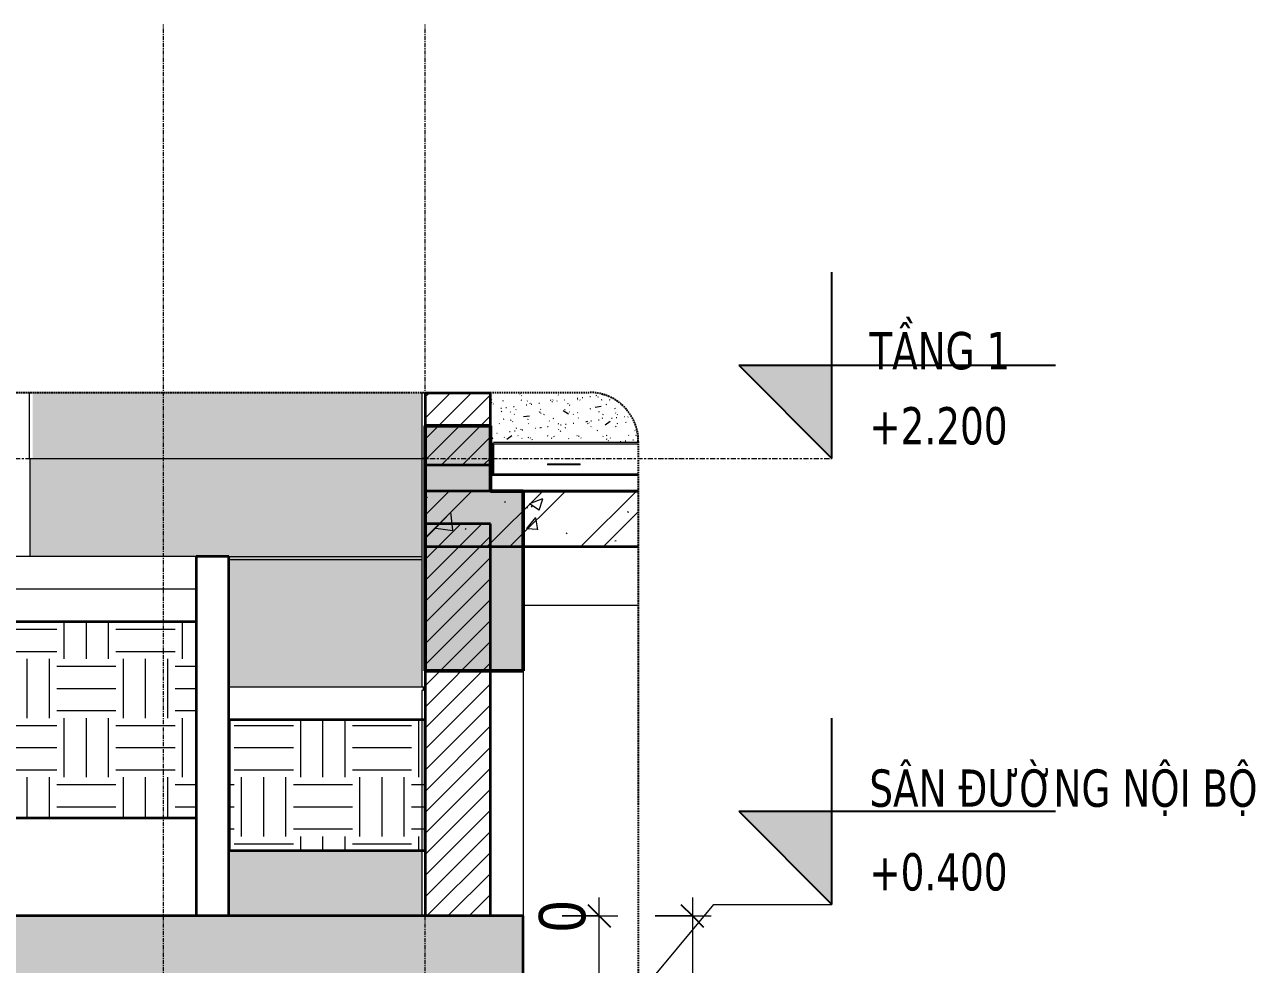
# Model space of a CAD drawing. Header units: millimetres. Extents: x 47270 to 150652, y -4714 to 3585.
# Drawn here: x 128724 to 132491, y 652 to 3527 of the extents above; entities that cross this region are included whole.
import ezdxf

# ---------------------------------------------------------------- set-up
doc = ezdxf.new("R2010")
doc.units = ezdxf.units.MM
for name, pattern in [('Centre', [31.75, 6.35, -4.7625, 15.875, -4.7625]), ('Grid Line', [22.225, 12.7, -3.175, 3.175, -3.175]), ('Hidden', [7.14375, 4.7625, -2.38125])]:
    doc.linetypes.add(name, pattern=pattern)
for name, color, linetype, lineweight in [('0-3', 130, 'Continuous', 5), ('A-ANNO-DIMS', 211, 'Continuous', 9), ('A-ANNO-DIMS-57', 211, 'Continuous', 9), ('A-DETL-GENF', 92, 'Continuous', 18), ('A-DETL-GENF-1', 253, 'Continuous', 18), ('A-DETL-GENF-2', 92, 'Hidden', 25), ('A-DETL-MEDM', 33, 'Continuous', 35), ('A-FLOR-FNSH-1', 7, 'Continuous', 35), ('A-FLOR-FNSH-2', 250, 'Continuous', 18), ('A-FLOR-HRAL-1', 250, 'Continuous', 18), ('A-FLOR-HRAL-2', 90, 'Continuous', 25), ('A-FLOR-LEVL', 51, 'Continuous', 9), ('A-FLOR-LEVL-1', 51, 'Continuous', 25), ('A-FLOR-LEVL-2', 51, 'Centre', 9), ('A-FLOR-PATT-1', 253, 'Continuous', 18), ('A-FLOR-PATT-2', 8, 'Continuous', 18), ('A-WALL', 113, 'Continuous', 18), ('A-WALL-1', 7, 'Continuous', 35), ('A-WALL-FNSH-1', 250, 'Continuous', 18), ('A-WALL-PATT', 111, 'Continuous', 18), ('A-WALL-PATT-1', 254, 'Continuous', 5), ('A-WALL-PATT-2', 255, 'Continuous', 18), ('A-WALL-PATT-4', 253, 'Continuous', 18), ('I-WALL-1', 250, 'Continuous', 18), ('M-EQPM-1', 250, 'Continuous', 18), ('M-EQPM-2', 90, 'Continuous', 25), ('S-BEAM-1', 9, 'Continuous', 5), ('S-BEAM-2', 10, 'Continuous', 50), ('S-BEAM-3', 250, 'Continuous', 18), ('S-COLS', 52, 'Continuous', 18), ('S-GRID-1', 1, 'Grid Line', 9)]:
    doc.layers.add(name, color=color, linetype=linetype, lineweight=lineweight)
doc.styles.add('Tahoma_B', font='tahomabd.ttf', dxfattribs={"width": 0.85, "height": 114})
doc.styles.add('UTM Avo', font='', dxfattribs={"width": 0.9, "height": 142.5})
doc.styles.get('UTM Avo').set_extended_font_data('UTM Avo')
doc.dimstyles.new('1_Dim_chi_tiet_2_5', dxfattribs={"dimscale": 304.8, "dimtxt": 142.400385, "dimasz": 0.224409, "dimexe": 0.187008, "dimexo": 0.0625, "dimgap": 0.018701, "dimtad": 1, "dimdec": 0, "dimrnd": 5, "dimzin": 0, "dimdsep": 46, "dimtxsty": 'UTM Avo', "dimblk1": 'OBLIQUE', "dimblk2": 'OBLIQUE', "dimsah": 1, "dimcen": 0.09, "dimdle": 0.187008, "dimazin": 0, "dimtfac": 1, "dimtdec": 4, "dimtix": 1, "dimtmove": 0, "dimatfit": 3, "dimfxl": 0.374016, "dimfxlon": 1, "dimtvp": 1, "dimtolj": 1, "dimtzin": 0, "dimarcsym": 2})
pattern_1 = [(50, (-51274.3, 15725), (415.38, -36.341), [43.434, -477.774]), (355, (-51274.3, 15725), (-80.354, 435.61), [34.747, -382.219]), (100.451, (-51239.67, 15721.97), (335.029, 399.266), [36.913, -406.045]), (46.184, (-51274.3, 15840.8), (618.06, -95.857), [65.15, -716.66]), (96.636, (-51222.8, 15832.84), (541.278, 564.135), [55.37, -609.068]), (351.184, (-51274.3, 15840.8), (541.283, 564.13), [52.12, -573.33]), (21, (-51216.37, 15811.87), (345.681, -233.165), [43.434, -477.774]), (326, (-51216.37, 15811.87), (140.909, 419.949), [34.747, -382.219]), (71.451, (-51187.57, 15792.44), (486.591, 186.781), [36.913, -406.045]), (37.5, (-51274.29, 15725), (7.042, 192.7853), [3.822, -373.764, 3.822, -384.188, -383.667]), (37.5, (-51274.29, 15725), (7.042, 192.7853), [-765.597, 3.822, -379.845]), (7.5, (-51274.29, 15725), (152.3487, 228.4116), [3.822, -217.402, 3.822, -365.077, -146.228]), (7.5, (-51274.29, 15725), (152.3487, 228.4116), [-590.123, 3.822, -142.406]), (327.5, (-51403.43, 15725), (309.1468, -13.0621), [3.822, -140.958, 3.822, -447.891, -599.389]), (327.5, (-51403.43, 15725), (309.1468, -13.0621), [-596.494, 3.822, -595.567]), (317.5, (-51461.34, 15725), (337.7343, 57.973), [3.822, -184.392, 3.822, -296.162, -425.653]), (317.5, (-51461.34, 15725), (337.7343, 57.973), [-488.198, 3.822, -421.831]), (45, (-51274.29, 15725), (-143.325, 143.325), []), (45, (-51274.29, 15942.17), (-143.325, 143.325), [])]
pattern_2 = [(0, (123211.92, 15725), (180.975, 180.975), [180.975, -180.975]), (0, (123211.92, 15792.87), (180.975, 180.975), [180.975, -180.975]), (0, (123211.92, 15860.73), (180.975, 180.975), [180.975, -180.975]), (90, (123234.55, 15883.35), (-180.975, 180.975), [180.975, -180.975]), (90, (123302.41, 15883.35), (-180.975, 180.975), [180.975, -180.975]), (90, (123370.28, 15883.35), (-180.975, 180.975), [180.975, -180.975])]

# ---------------------------------------------------------------- blocks, each defined once
blk = doc.blocks.new('NCV_TKTC_KET CAU_rvt-4-TKCS_BỂ NƯỚC NGẦM - MẶT CẮT 4')
at = {"layer": 'A-FLOR-PATT-1'}
h = blk.add_hatch(dxfattribs=at)
h.set_pattern_fill('FP_21', color=256, style=0, pattern_type=2)
h.set_pattern_definition(pattern_1)
h.paths.add_polyline_path([(-44536.9, 1930), (-43884.1, 1930), (-43884.1, 2100), (-44536.9, 2100)])
h = blk.add_hatch(dxfattribs=at)
h.set_pattern_fill('FP_21', color=256, style=0, pattern_type=2)
h.set_pattern_definition(pattern_1)
h.paths.add_polyline_path([(-44536.9, 1930), (-43884.1, 1930), (-43884.1, 2100), (-44536.9, 2100)])
at = {"layer": 'S-BEAM-1'}
for points in [[(-44536.9, 2100), (-44336.9, 2100), (-44336.9, 2300), (-44536.9, 2300), (-44536.9, 2130.1)], [(-44236.9, 1550), (-44236.9, 2100), (-44536.9, 2100), (-44536.9, 1550)]]:
    blk.add_hatch(color=256, dxfattribs=at).paths.add_polyline_path(points)
at = {"layer": 'A-FLOR-FNSH-1'}
for p, q in [((-43884.1, 2100), (-44536.9, 2100)), ((-44536.9, 2100), (-44536.9, 1930)), ((-44536.9, 1930), (-43884.1, 1930))]:
    blk.add_line(p, q, dxfattribs=at)
at = {"layer": 'S-BEAM-2'}
for p, q in [((-44336.9, 2300), (-44536.9, 2300)), ((-44536.9, 2300), (-44536.9, 2100)), ((-44336.9, 2100), (-44336.9, 2300)), ((-44536.9, 2100), (-44536.9, 1550)), ((-44236.9, 2100), (-44336.9, 2100)), ((-44236.9, 1550), (-44236.9, 2100)), ((-44536.9, 1550), (-44236.9, 1550))]:
    blk.add_line(p, q, dxfattribs=at)
at = {"layer": 'S-BEAM-3'}
blk.add_line((-43884.1, 1750), (-44236.9, 1750), dxfattribs=at)
blk = doc.blocks.new('THU NUOC - THU NUOC-461820-TKCS_BỂ NƯỚC NGẦM - MẶT CẮT 4')
at = {"layer": 'M-EQPM-1'}
for p, q in [((-44162, 2183.2), (-44062, 2183.2)), ((-44162, 2183.2), (-44162, 2180)), ((-44062, 2180), (-44162, 2180)), ((-44062, 2180), (-44062, 2183.2))]:
    blk.add_line(p, q, dxfattribs=at)
blk = doc.blocks.new('Railing - 50 x 10mm-457210-TKCS_BỂ NƯỚC NGẦM - MẶT CẮT 4')
at = {"layer": 'A-FLOR-HRAL-1'}
for p, q in [((-44512, 2400), (-44512, 2401.9)), ((-44462, 2401.9), (-44462, 2400))]:
    blk.add_line(p, q, dxfattribs=at)
blk = doc.blocks.new('Railing - Railing-641404-TKCS_BỂ NƯỚC NGẦM - MẶT CẮT 4')
blk.add_blockref('Railing - 50 x 10mm-457210-TKCS_BỂ NƯỚC NGẦM - MẶT CẮT 4', (0, 0))
blk = doc.blocks.new('Railing - Railing-784003-TKCS_BỂ NƯỚC NGẦM - MẶT CẮT 4')
at = {"layer": 'A-FLOR-HRAL-1'}
blk.add_line((-44326.9, 2245), (-43884.1, 2245), dxfattribs=at)
at = {"layer": 'A-FLOR-HRAL-2'}
for p, q in [((-44326.9, 2245), (-44336.9, 2245)), ((-44336.9, 2245), (-44336.9, 2150)), ((-44326.9, 2150), (-44326.9, 2245)), ((-44336.9, 2150), (-44326.9, 2150))]:
    blk.add_line(p, q, dxfattribs=at)
blk = doc.blocks.new('NCV_TKTC_TANG 1_rvt-4-TKCS_BỂ NƯỚC NGẦM - MẶT CẮT 4')
at = {"layer": 'A-WALL-PATT-2'}
h = blk.add_hatch(dxfattribs=at)
h.set_pattern_fill('FP_24', color=256, style=0, pattern_type=2)
h.set_pattern_definition([(50, (-51274.3, 15725), (415.38, -36.341), [43.434, -477.774]), (355, (-51274.3, 15725), (-80.354, 435.61), [34.747, -382.219]), (100.451, (-51239.67, 15721.97), (335.029, 399.266), [36.913, -406.045]), (46.184, (-51274.3, 15840.8), (618.06, -95.857), [65.15, -716.66]), (96.636, (-51222.8, 15832.84), (541.278, 564.135), [55.37, -609.068]), (351.184, (-51274.3, 15840.8), (541.283, 564.13), [52.12, -573.33]), (21, (-51216.37, 15811.87), (345.681, -233.165), [43.434, -477.774]), (326, (-51216.37, 15811.87), (140.909, 419.949), [34.747, -382.219]), (71.451, (-51187.57, 15792.44), (486.591, 186.781), [36.913, -406.045]), (37.5, (-51274.29, 15725), (7.042, 192.7853), [19.111, -358.475, 19.111, -368.899, -383.667]), (37.5, (-51274.29, 15725), (7.042, 192.7853), [-765.597, 19.111, -364.556]), (7.5, (-51274.29, 15725), (152.3487, 228.4116), [19.111, -202.113, 19.111, -349.788, -146.228]), (7.5, (-51274.29, 15725), (152.3487, 228.4116), [-590.123, 19.111, -127.117]), (327.5, (-51403.43, 15725), (309.1468, -13.062), [19.111, -125.669, 19.111, -432.603, -599.389]), (327.5, (-51403.43, 15725), (309.1468, -13.062), [-596.494, 19.111, -580.278]), (317.5, (-51461.34, 15725), (337.7343, 57.973), [19.111, -169.103, 19.111, -280.873, -425.653]), (317.5, (-51461.34, 15725), (337.7343, 57.973), [-488.198, 19.111, -406.542])])
h.paths.add_polyline_path([(-44336.9, 2250), (-43884.1, 2250), (-43884.1, 2251.9), (-43889.2, 2290.7), (-43904.2, 2326.9), (-43928, 2358), (-43959.1, 2381.8), (-43995.3, 2396.8), (-44034.1, 2401.9), (-44336.9, 2401.9), (-44336.9, 2300)])
h = blk.add_hatch(dxfattribs=at)
h.set_pattern_fill('FP_28', color=256, style=0, pattern_type=2)
h.set_pattern_definition([(37.5, (-51274.286, 15725), (-1.82368, 55.79332), [1.911, -42.102, 1.911, -47.314, -47.053]), (37.5, (-51274.286, 15725), (-1.82368, 55.79332), [-93.238, 1.911, -45.142]), (7.5, (-51274.286, 15725), (51.24607, 81.71806), [1.911, -21.833, 1.911, -37.759, -15.202]), (7.5, (-51274.286, 15725), (51.24607, 81.71806), [-63.414, 1.911, -13.291]), (327.5, (-51309.9, 15725), (90.17286, 0.16381), [1.911, -12.567, 1.911, -50.21, -68.047]), (327.5, (-51309.9, 15725), (90.17286, 0.16381), [-66.599, 1.911, -66.136]), (317.5, (-51309.9, 15725), (87.04516, 25.41396), [1.911, -5.328, 1.911, -32.257, -39.091]), (317.5, (-51309.9, 15725), (87.04516, 25.41396), [-41.407, 1.911, -37.18])])
h.paths.add_polyline_path([(-44336.9, 2250), (-43884.1, 2250), (-43884.1, 2251.9), (-43889.2, 2290.7), (-43904.2, 2326.9), (-43928, 2358), (-43959.1, 2381.8), (-43995.3, 2396.8), (-44034.1, 2401.9), (-44336.9, 2401.9), (-44336.9, 2300)])
at = {"layer": 'A-WALL-PATT-4'}
h = blk.add_hatch(dxfattribs=at)
h.set_pattern_fill('FP_20', color=256, style=0, pattern_type=2)
h.set_pattern_definition([(45, (-51274.286, 15725), (-32.24407, 32.24407), [])])
h.paths.add_polyline_path([(-44536.9, 2180), (-44336.9, 2180), (-44336.9, 2400), (-44536.9, 2400)])
at = {"layer": 'A-FLOR-FNSH-1'}
for p, q in [((-43884.1, 2150), (-44336.9, 2150)), ((-44336.9, 2150), (-44336.9, 2100)), ((-44336.9, 2100), (-43884.1, 2100))]:
    blk.add_line(p, q, dxfattribs=at)
at = {"layer": 'A-WALL-1'}
for p, q in [((-44536.9, 2400), (-44536.9, 2180)), ((-44336.9, 2400), (-44536.9, 2400)), ((-44336.9, 2180), (-44336.9, 2400)), ((-44536.9, 2180), (-44336.9, 2180))]:
    blk.add_line(p, q, dxfattribs=at)
at = {"layer": 'I-WALL-1'}
for p, q in [((-44336.9, 2401.9), (-44336.9, 2400)), ((-44326.9, 2250), (-43884.1, 2250))]:
    blk.add_line(p, q, dxfattribs=at)
at = {"layer": 'A-FLOR-HRAL-2'}
for name in ['Railing - Railing-641404-TKCS_BỂ NƯỚC NGẦM - MẶT CẮT 4', 'Railing - Railing-784003-TKCS_BỂ NƯỚC NGẦM - MẶT CẮT 4']:
    blk.add_blockref(name, (0, 0), dxfattribs=at)
at = {"layer": 'M-EQPM-2'}
blk.add_blockref('THU NUOC - THU NUOC-461820-TKCS_BỂ NƯỚC NGẦM - MẶT CẮT 4', (0, 0), dxfattribs=at)
blk = doc.blocks.new('BORDER VIEW - BORDER VIEW-3502631-TKCS_BỂ NƯỚC NGẦM - MẶT CẮT 4')
at = {"layer": 'A-DETL-GENF-2'}
for p, q in [((-58346.9, 2401.9), (-44034.1, 2401.9)), ((-43884.1, 2251.9), (-43884.1, -2750))]:
    blk.add_line(p, q, dxfattribs=at)
blk.add_arc((-44034.1, 2251.9), 150, 0, 90, dxfattribs=at)
blk = doc.blocks.new('Level - CAO ĐỘ LEVEL-350587-TKCS_BỂ NƯỚC NGẦM - MẶT CẮT 4')
at = {"layer": 'A-FLOR-LEVL'}
blk.add_hatch(color=256, dxfattribs=at).paths.add_polyline_path([(-43291.5, 2485), (-43291.5, 2200), (-43576.5, 2485)])
at = {"layer": 'A-FLOR-LEVL-1'}
for p, q in [((-43291.5, 2200), (-43291.5, 2770)), ((-43576.5, 2485), (-43291.5, 2200)), ((-43576.5, 2485), (-42607.5, 2485))]:
    blk.add_line(p, q, dxfattribs=at)
blk = doc.blocks.new('DIMBLOCK50-TKCS_BỂ NƯỚC NGẦM - MẶT CẮT 4')
at = {"layer": 'A-ANNO-DIMS-57', "lineweight": 25}
for p, q in [((130482.7, 800), (130448.5, 834.2)), ((130482.7, 800), (130516.9, 765.8)), ((130482.7, -2050), (130448.5, -2015.8)), ((130482.7, -2050), (130516.9, -2084.2))]:
    blk.add_line(p, q, dxfattribs=at)
at = {"layer": 'A-ANNO-DIMS-57'}
for p, q in [((130368.7, 800), (130539.7, 800)), ((130482.7, 800), (130368.7, 800)), ((130482.7, -2050), (130482.7, 800)), ((130368.7, -2050), (130539.7, -2050)), ((130482.7, -2050), (130368.7, -2050))]:
    blk.add_line(p, q, dxfattribs=at)
at = {"layer": 'A-ANNO-DIMS-57', "color": 0, "insert": (130297.6, -820.1), "char_height": 142.5, "width": 468.339, "attachment_point": 1, "rotation": 90, "line_spacing_factor": 1.110334, "style": 'UTM Avo'}
blk.add_mtext('2850', dxfattribs=at)
blk = doc.blocks.new('_Oblique')
at = {"color": 0, "linetype": 'ByBlock', "lineweight": -2}
blk.add_line((-0.5, -0.5), (0.5, 0.5), dxfattribs=at)
blk = doc.blocks.new('DIMBLOCK51-TKCS_BỂ NƯỚC NGẦM - MẶT CẮT 4')
at = {"layer": 'A-ANNO-DIMS-57', "lineweight": 25}
for q in [(130448.5, 834.2), (130448.5, 834.2), (130516.9, 765.8), (130516.9, 765.8)]:
    blk.add_line((130482.7, 800), q, dxfattribs=at)
at = {"layer": 'A-ANNO-DIMS-57'}
for p, q in [((130482.7, 800), (130482.7, 857)), ((130368.7, 800), (130539.7, 800)), ((130482.7, 800), (130368.7, 800)), ((130368.7, 800), (130539.7, 800)), ((130482.7, 800), (130368.7, 800))]:
    blk.add_line(p, q, dxfattribs=at)
at = {"layer": 'A-ANNO-DIMS-57', "color": 0, "insert": (130297.6, 751.2), "char_height": 142.5, "width": 117.085, "attachment_point": 1, "rotation": 90, "line_spacing_factor": 1.110334, "style": 'UTM Avo'}
blk.add_mtext('0', dxfattribs=at)
blk = doc.blocks.new('DIMBLOCK52-TKCS_BỂ NƯỚC NGẦM - MẶT CẮT 4')
at = {"layer": 'A-ANNO-DIMS-57', "lineweight": 25}
for p, q in [((130767.7, 800), (130733.5, 834.2)), ((130767.7, 800), (130801.9, 765.8)), ((130767.7, -2450), (130733.5, -2415.8)), ((130767.7, -2450), (130801.9, -2484.2))]:
    blk.add_line(p, q, dxfattribs=at)
at = {"layer": 'A-ANNO-DIMS-57'}
for p, q in [((130767.7, 857), (130767.7, -2507)), ((130653.7, 800), (130824.7, 800)), ((130767.7, 800), (130653.7, 800)), ((130653.7, -2450), (130824.7, -2450)), ((130767.7, -2450), (130653.7, -2450))]:
    blk.add_line(p, q, dxfattribs=at)
at = {"layer": 'A-ANNO-DIMS-57', "color": 0, "insert": (130582.6, -1020.1), "char_height": 142.5, "width": 468.339, "attachment_point": 1, "rotation": 90, "line_spacing_factor": 1.110334, "style": 'UTM Avo'}
blk.add_mtext('3250', dxfattribs=at)

msp = doc.modelspace()

# ---------------------------------------------------------------- hatches: boundary and pattern name
at = {"layer": 'A-DETL-GENF-1'}
h = msp.add_hatch(dxfattribs=at)
h.set_pattern_fill('FP_21', color=256, style=0, pattern_type=2)
h.set_pattern_definition([(50, (123211.92, 15725), (415.38, -36.341), [43.434, -477.774]), (355, (123211.92, 15725), (-80.354, 435.61), [34.747, -382.219]), (100.451, (123246.54, 15721.97), (335.029, 399.266), [36.913, -406.045]), (46.184, (123211.9, 15840.8), (618.06, -95.857), [65.15, -716.66]), (96.636, (123263.4, 15832.84), (541.278, 564.135), [55.37, -609.068]), (351.184, (123211.9, 15840.8), (541.283, 564.13), [52.12, -573.33]), (21, (123269.84, 15811.87), (345.681, -233.165), [43.434, -477.774]), (326, (123269.84, 15811.87), (140.909, 419.949), [34.747, -382.219]), (71.451, (123298.64, 15792.44), (486.591, 186.781), [36.913, -406.045]), (37.5, (123211.92, 15725), (7.042, 192.7853), [3.822, -373.764, 3.822, -384.188, -383.667]), (37.5, (123211.92, 15725), (7.042, 192.7853), [-765.597, 3.822, -379.845]), (7.5, (123211.92, 15725), (152.3487, 228.4116), [3.822, -217.402, 3.822, -365.077, -146.228]), (7.5, (123211.92, 15725), (152.3487, 228.4116), [-590.123, 3.822, -142.406]), (327.5, (123082.78, 15725), (309.1468, -13.0621), [3.822, -140.958, 3.822, -447.891, -599.389]), (327.5, (123082.78, 15725), (309.1468, -13.0621), [-596.494, 3.822, -595.567]), (317.5, (123024.87, 15725), (337.7343, 57.9728), [3.822, -184.392, 3.822, -296.162, -425.653]), (317.5, (123024.87, 15725), (337.7343, 57.9728), [-488.198, 3.822, -421.831]), (45, (123211.92, 15725), (-143.325, 143.325), []), (45, (123211.92, 15942.17), (-143.325, 143.325), [])])
h.paths.add_polyline_path([(130249.3, 500), (130249.3, 800), (116149.3, 800), (116149.3, 500), (129949.3, 500)])
at = {"layer": 'A-FLOR-PATT-2'}
h = msp.add_hatch(dxfattribs=at)
h.set_pattern_fill('FP_33', color=256, style=0, pattern_type=2)
h.set_pattern_definition(pattern_2)
h.paths.add_polyline_path([(128649.3, 1100), (129248.8, 1100), (129248.8, 1700), (128649.3, 1700)])
h = msp.add_hatch(dxfattribs=at)
h.set_pattern_fill('FP_33', color=256, style=0, pattern_type=2)
h.set_pattern_definition(pattern_2)
h.paths.add_polyline_path([(129349.3, 1000), (129949.3, 1000), (129949.3, 1400), (129349.3, 1400), (129349.3, 1259)])
at = {"layer": 'A-WALL-PATT'}
h = msp.add_hatch(dxfattribs=at)
h.set_pattern_fill('FP_20', color=256, style=0, pattern_type=2)
h.set_pattern_definition([(45, (123211.924, 15725), (-32.24407, 32.24407), [])])
h.paths.add_polyline_path([(130149.3, 800), (130149.3, 2000), (129949.3, 2000), (129949.3, 800)])
at = {"layer": 'A-WALL-PATT-1'}
for points in [[(129763.5, 2200), (129939.3, 2200), (129939.2, 2401.9), (128748.8, 2401.9), (128748.8, 2200), (128832.5, 2200)], [(129763.5, 1890), (129939.3, 1890), (129939.3, 1900), (129348.8, 1900), (129348.8, 1890)]]:
    msp.add_hatch(color=256, dxfattribs=at).paths.add_polyline_path(points)
h = msp.add_hatch(color=256, dxfattribs=at)
h.paths.add_polyline_path([(129348.8, 800), (129939.3, 800), (129939.3, 1000), (129348.8, 1000)])
h.paths.add_polyline_path([(129348.8, 1500), (129939.3, 1500), (129939.3, 1890), (129348.8, 1890), (129348.8, 1686.1)])
h.paths.add_polyline_path([(129939.3, 1900), (129939.3, 2200), (128739.3, 2200), (128739.3, 1900), (129763.5, 1900)])

# ---------------------------------------------------------------- linework, layer by layer
at = {"layer": 'A-DETL-MEDM'}
for p, q in [((130249.3, 800), (116149.3, 800)), ((130249.3, 500), (130249.3, 800))]:
    msp.add_line(p, q, dxfattribs=at)
at = {"layer": 'A-FLOR-FNSH-1'}
for p, q in [((129248.8, 1700), (128649.3, 1700)), ((129349.3, 1400), (129349.3, 1000)), ((129949.3, 1400), (129349.3, 1400)), ((129949.3, 1000), (129949.3, 1400)), ((128649.3, 1100), (129248.8, 1100)), ((129349.3, 1000), (129949.3, 1000))]:
    msp.add_line(p, q, dxfattribs=at)
at = {"layer": 'A-FLOR-FNSH-2'}
for p, q in [((129248.8, 1800), (128649.3, 1800)), ((129949.3, 1500), (129349.3, 1500)), ((129349.3, 1500), (129349.3, 1400)), ((129949.3, 1400), (129949.3, 1500))]:
    msp.add_line(p, q, dxfattribs=at)
at = {"layer": 'A-FLOR-LEVL'}
for p, q in [((130470.9, 400), (130832.8, 835.3)), ((130832.8, 835.3), (131194.8, 835.3))]:
    msp.add_line(p, q, dxfattribs=at)
at = {"layer": 'A-FLOR-LEVL-2'}
msp.add_line((115570.5, 2200), (131194.8, 2200), dxfattribs=at)
at = {"layer": 'A-WALL'}
for p, q in [((128738.8, 2200), (128738.8, 2401.9)), ((129939.3, 2400), (129939.3, 2401.9)), ((129949.3, 2401.9), (129949.3, 2400)), ((128738.8, 2200), (129939.3, 2200)), ((128739.3, 2200), (128739.3, 1900)), ((129248.8, 1900), (128659.3, 1900)), ((129348.8, 1900), (129939.3, 1900)), ((129939.3, 1890), (129348.8, 1890)), ((130249.3, 1550), (130249.3, 800))]:
    msp.add_line(p, q, dxfattribs=at)
at = {"layer": 'A-WALL-1'}
for p, q in [((129949.3, 2000), (129949.3, 800)), ((130149.3, 2000), (129949.3, 2000)), ((130149.3, 800), (130149.3, 2000)), ((129248.8, 1900), (129248.8, 800)), ((129348.8, 1900), (129248.8, 1900)), ((129348.8, 800), (129348.8, 1900))]:
    msp.add_line(p, q, dxfattribs=at)
at = {"layer": 'A-WALL-FNSH-1'}
for p, q in [((129939.3, 2400), (129939.3, 1500)), ((129949.3, 2400), (129939.3, 2400)), ((129949.3, 2000), (129949.3, 2400)), ((129949.3, 2200), (129939.3, 2200)), ((129943.3, 1490), (129939.3, 1490)), ((129939.3, 1490), (129939.3, 800)), ((129943.3, 1500), (129943.3, 1490))]:
    msp.add_line(p, q, dxfattribs=at)
at = {"layer": 'S-COLS'}
msp.add_line((129949.3, 2401.9), (129949.3, 2400), dxfattribs=at)
at = {"layer": 'S-GRID-1'}
for p, q in [((129149.3, 2102.1), (129149.3, 3527.1)), ((129949.3, 2102.1), (129949.3, 3527.1)), ((129149.3, -2725), (129149.3, 2102.1)), ((129949.3, -2725), (129949.3, 2102.1))]:
    msp.add_line(p, q, dxfattribs=at)

# ---------------------------------------------------------------- block references
at = {"layer": '0-3'}
for name in ['NCV_TKTC_TANG 1_rvt-4-TKCS_BỂ NƯỚC NGẦM - MẶT CẮT 4', 'NCV_TKTC_KET CAU_rvt-4-TKCS_BỂ NƯỚC NGẦM - MẶT CẮT 4']:
    msp.add_blockref(name, (174486.2, 0), dxfattribs=at)
at = {"layer": 'A-DETL-GENF'}
msp.add_blockref('BORDER VIEW - BORDER VIEW-3502631-TKCS_BỂ NƯỚC NGẦM - MẶT CẮT 4', (174486.2, 0), dxfattribs=at)
at = {"layer": 'A-FLOR-LEVL-1'}
for p in [(174486.2, 0), (174486.2, -1364.7)]:
    msp.add_blockref('Level - CAO ĐỘ LEVEL-350587-TKCS_BỂ NƯỚC NGẦM - MẶT CẮT 4', p, dxfattribs=at)

# ---------------------------------------------------------------- texts
at = {"layer": 'A-FLOR-LEVL', "char_height": 114, "line_spacing_factor": 0.996129, "style": 'Tahoma_B'}
for s, insert, width, attachment_point in [('\\pt581.4,1162.8,1744.2,2325.6,2907,3488.4,4069.8,4651.2,5232.6,5814,6395.4,6976.8,7558.2,8139.6,8721,9302.4,9883.8,10465.2,11046.6,11628,12209.4,12790.8,13372.2,13953.6,14535,15116.4,15697.8,16279.2,16860.6,17442,18023.4,18604.8;TẦNG 1', (131309.1, 2470.4), 515.992, 7), ('\\pt242.25,484.5,726.75,969,1211.25,1453.5,1695.75,1938,2180.25,2422.5,2664.75,2907,3149.25,3391.5,3633.75,3876,4118.25,4360.5,4602.75,4845,5087.25,5329.5,5571.75,5814,6056.25,6298.5,6540.75,6783,7025.25,7267.5,7509.75,7752;+2.200', (131309.1, 2356.8), 503.395, 1), ('\\pt581.4,1162.8,1744.2,2325.6,2907,3488.4,4069.8,4651.2,5232.6,5814,6395.4,6976.8,7558.2,8139.6,8721,9302.4,9883.8,10465.2,11046.6,11628,12209.4,12790.8,13372.2,13953.6,14535,15116.4,15697.8,16279.2,16860.6,17442,18023.4,18604.8;SÂN ĐƯỜNG NỘI BỘ', (131309.1, 1105.6), 1432.666, 7), ('\\pt242.25,484.5,726.75,969,1211.25,1453.5,1695.75,1938,2180.25,2422.5,2664.75,2907,3149.25,3391.5,3633.75,3876,4118.25,4360.5,4602.75,4845,5087.25,5329.5,5571.75,5814,6056.25,6298.5,6540.75,6783,7025.25,7267.5,7509.75,7752;+0.400', (131309.1, 992.1), 503.395, 1)]:
    msp.add_mtext(s, dxfattribs=dict(at, insert=insert, width=width, attachment_point=attachment_point))

# ---------------------------------------------------------------- dimensions: what is measured, and where the dimension line sits
at = {"layer": 'A-ANNO-DIMS'}
dim = msp.add_linear_dim(base=(130368.6819215, 800), p1=(130368.6819215, 800), p2=(130368.6819215, 800), dimstyle='1_Dim_chi_tiet_2_5', override={"dimpost": '<>', "dimfxl": 2.84217e-12}, dxfattribs=at)
dim.commit()
dim.dimension.update_dxf_attribs({"geometry": 'DIMBLOCK51-TKCS_BỂ NƯỚC NGẦM - MẶT CẮT 4', "text_midpoint": (130368.6819215, 879.4409331)})
for base, p1, p2, override, picture, middle in [((130482.7, 800), (130368.7, -2050), (130368.7, 800), {"dimpost": '<>', "dimfxl": 2850}, 'DIMBLOCK50-TKCS_BỂ NƯỚC NGẦM - MẶT CẮT 4', (130403.2, -625)), ((130767.7, -2450), (130653.7, 800), (130653.7, -2450), {"dimpost": '<>', "dimfxl": 3250}, 'DIMBLOCK52-TKCS_BỂ NƯỚC NGẦM - MẶT CẮT 4', (130688.2, -825))]:
    dim = msp.add_linear_dim(base=base, p1=p1, p2=p2, angle=90, dimstyle='1_Dim_chi_tiet_2_5', override=override, dxfattribs=at)
    dim.commit()
    dim.dimension.update_dxf_attribs({"geometry": picture, "text_midpoint": middle})

doc.saveas('drawing.dxf')
